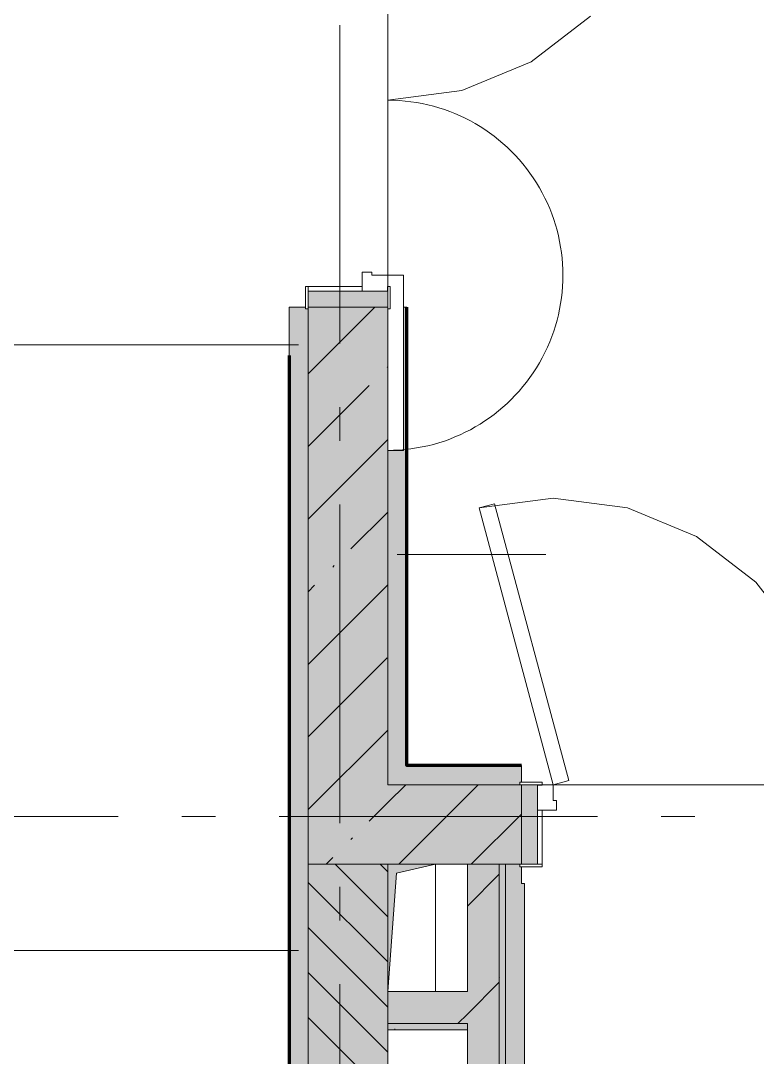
# Model space of a CAD drawing. Header units: millimetres. Extents: x -537608 to 253996, y -217170 to 186033.
# Drawn here: x -352464 to -350151, y -11157 to -7901 of the extents above; entities that cross this region are included whole.
import ezdxf

# ---------------------------------------------------------------- set-up
doc = ezdxf.new("R2010")
doc.units = ezdxf.units.MM
doc.layers.add('16) Лак 1.6м', color=160, linetype='Continuous', lineweight=90)
doc.layers.add('PDF _Геометрия', color=7, linetype='Continuous')
doc.layers.add('PDF _Сплошная заливка', color=7, linetype='Continuous', true_color=0xffffff)

msp = doc.modelspace()

# ---------------------------------------------------------------- hatches: boundary and pattern name
at = {"layer": 'PDF _Сплошная заливка', "true_color": 0x56bc34, "transparency": 33554559}
h = msp.add_hatch(color=85, dxfattribs=at)
h.paths.add_polyline_path([(-351311.3703, -10300.6587), (-351251.3718, -10300.6587), (-351251.3718, -8800.6588), (-351261.3701, -8800.6588), (-351261.3701, -9250.6583), (-351311.3703, -9250.6583), (-351311.3703, -9713.6267)], flags=0)
h.paths.add_polyline_path([(-351251.3718, -7150.6582), (-351251.3718, -6900.6582), (-351311.3703, -6900.6582), (-351309.7944, -7145.658), (-351303.37, -7145.658), (-351303.37, -7150.6582)], flags=0)
at = {"layer": 'PDF _Сплошная заливка', "true_color": 0xfec501, "transparency": 33554559}
for points in [[(-351561.3714, -8952.342), (-351561.3714, -8805.659), (-351569.3718, -8805.659), (-351569.3718, -8800.6588), (-351621.3699, -8800.6588), (-351621.3699, -8952.342), (-351569.3718, -8952.342)], [(-351621.3699, -15650.6602), (-351561.3714, -15650.6602), (-351561.3714, -8952.342), (-351621.3699, -8952.342), (-351621.3699, -15590.6605)]]:
    msp.add_hatch(color=40, dxfattribs=at).paths.add_polyline_path(points)
at = {"layer": 'PDF _Сплошная заливка', "transparency": 33554559}
for points in [[(-351561.3714, -10550.6585), (-351311.3703, -10550.6585), (-351311.3703, -8800.6588), (-351561.3714, -8800.6588), (-351561.3714, -10425.6106)], [(-351061.3693, -12450.6596), (-350961.3689, -12450.6596), (-350961.3689, -10550.6585), (-351061.3693, -10550.6585), (-351061.3693, -11137.594)], [(-350961.3689, -12550.66), (-350941.3722, -12550.66), (-350941.3722, -10550.6585), (-350961.3689, -10550.6585), (-350961.3689, -12450.6596)], [(-351283.8728, -11050.659), (-351061.3693, -11050.659), (-351061.3693, -10950.6594), (-351311.3703, -10950.6594), (-351311.3703, -11050.659)]]:
    msp.add_hatch(color=256, dxfattribs=at).paths.add_polyline_path(points)
at = {"layer": 'PDF _Сплошная заливка', "true_color": 0x56bc34, "transparency": 33554559}
h = msp.add_hatch(color=85, dxfattribs=at)
h.paths.add_polyline_path([(-342861.3687, -10300.6587), (-342611.3676, -10300.6587), (-342611.3676, -10240.6591), (-349241.3649, -10240.6591), (-349241.3649, -10250.6585), (-348791.3716, -10250.6585), (-348791.3716, -10300.6587), (-343207.736, -10300.6587)], flags=0)
h.paths.add_polyline_path([(-351024.3041, -10300.6587), (-350896.3669, -10299.8255), (-350896.3669, -10292.6594), (-350891.372, -10292.6594), (-350891.372, -10240.6591), (-351251.3718, -10240.6591), (-351251.3718, -10300.6587)], flags=0)
at = {"layer": 'PDF _Сплошная заливка', "transparency": 33554559}
h = msp.add_hatch(color=256, dxfattribs=at)
h.paths.add_polyline_path([(-342861.3687, -10550.6585), (-342861.3687, -10300.6587), (-349241.3649, -10300.6587), (-349241.3649, -10550.6585), (-343207.736, -10550.6585)], flags=0)
h.paths.add_polyline_path([(-351283.8728, -10550.6585), (-350891.372, -10550.6585), (-350891.372, -10300.6587), (-351311.3703, -10300.6587), (-351311.3703, -10550.6585)], flags=0)
h = msp.add_hatch(color=256, dxfattribs=at)
h.paths.add_polyline_path([(-351311.3703, -21650.6621), (-351313.3683, -20632.6617), (-351561.3714, -20632.6617), (-351561.3714, -21650.6621)], flags=0)
h.paths.add_polyline_path([(-351559.3735, -18870.6618), (-351559.3735, -18868.6617), (-351311.3703, -18868.6617), (-351311.3703, -16150.6614), (-351561.3714, -16150.6614), (-351561.3714, -18870.6618)], flags=0)
h.paths.add_polyline_path([(-351561.3714, -15650.6602), (-351311.3703, -15650.6602), (-351311.3703, -10550.6585), (-351561.3714, -10550.6585), (-351561.3714, -15409.4968)], flags=0)
at = {"layer": 'PDF _Сплошная заливка', "true_color": 0xff7d7d, "transparency": 33554559}
h = msp.add_hatch(color=11, dxfattribs=at)
h.paths.add_polyline_path([(-345198.8658, -10610.6594), (-345138.8672, -10610.6594), (-345138.8672, -10550.6585), (-349236.3701, -10550.7333), (-349236.3701, -10558.6594), (-349241.3649, -10558.6594), (-349241.3649, -10610.6594), (-346559.6449, -10610.6594)], flags=0)
h.paths.add_polyline_path([(-350941.3722, -10610.6594), (-350891.372, -10610.6594), (-350891.372, -10558.6594), (-350896.3669, -10558.6594), (-350896.3669, -10550.6585), (-350941.3722, -10550.6585)], flags=0)

# ---------------------------------------------------------------- linework, layer by layer
at = {"layer": '16) Лак 1.6м'}
msp.add_line((-351621.3699, -8952.342), (-351621.3699, -15590.6605), dxfattribs=at)
msp.add_lwpolyline([(-350891.372, -10240.6591), (-351251.3718, -10240.6591), (-351251.3718, -8800.6588)], dxfattribs=at)
at = {"layer": 'PDF _Геометрия', "color": 9, "lineweight": 9, "true_color": 0xc0c0c0}
for p, q in [((-351311.3703, -8700.6583), (-351311.3703, -7250.6586)), ((-351311.3703, -7250.6586), (-351311.3703, -8700.6583)), ((-349341.3654, -10300.6587), (-350791.3716, -10300.6587)), ((-350791.3716, -10300.6587), (-349341.3654, -10300.6587))]:
    msp.add_line(p, q, dxfattribs=at)
at = {"layer": 'PDF _Геометрия', "lineweight": 9}
for p, q in [((-350861.3684, -8030.0809), (-350674.9742, -7887.0547)), ((-351078.4293, -8119.9915), (-350861.3684, -8030.0809)), ((-351311.3703, -8150.6581), (-351078.4293, -8119.9915)), ((-351361.3706, -8690.659), (-351391.3655, -8690.659)), ((-351391.3655, -8690.659), (-351391.3655, -8750.6586)), ((-351361.3706, -8700.6583), (-351361.3706, -8690.659)), ((-351311.3703, -8700.6583), (-351361.3706, -8700.6583)), ((-351261.3701, -8700.6583), (-351311.3703, -8700.6583)), ((-351311.3703, -8700.6583), (-351311.3703, -9250.6583)), ((-351311.3703, -8750.6586), (-351311.3703, -8700.6583)), ((-351261.3701, -9250.6583), (-351261.3701, -8700.6583)), ((-351569.3718, -8735.659), (-351569.3718, -8805.659)), ((-351561.3714, -8735.659), (-351569.3718, -8735.659)), ((-351561.3714, -8735.659), (-351561.3714, -8750.6586)), ((-351391.3655, -8735.659), (-351561.3714, -8735.659)), ((-351561.3714, -8805.659), (-351561.3714, -8735.659)), ((-351561.3714, -8750.6586), (-351561.3714, -8800.6588)), ((-351311.3703, -8750.6586), (-351561.3714, -8750.6586)), ((-351561.3714, -8750.6586), (-351391.3655, -8750.6586)), ((-351391.3655, -8750.6586), (-351391.3655, -8735.659)), ((-351391.3655, -8750.6586), (-351311.3703, -8750.6586)), ((-351312.3693, -8735.659), (-351312.3693, -8750.6586)), ((-351311.3703, -8735.659), (-351312.3693, -8735.659)), ((-351312.3693, -8750.6586), (-351311.3703, -8750.6586)), ((-351311.3703, -8750.6586), (-351311.3703, -8735.659)), ((-351311.3703, -8735.659), (-351311.3703, -8805.659)), ((-351303.37, -8735.659), (-351311.3703, -8735.659)), ((-351311.3703, -8800.6588), (-351311.3703, -8750.6586)), ((-351303.37, -8805.659), (-351303.37, -8735.659)), ((-351569.3718, -8800.6588), (-351621.3699, -8800.6588)), ((-351621.3699, -8800.6588), (-351621.3699, -8952.342)), ((-351569.3718, -8805.659), (-351561.3714, -8805.659)), ((-351561.3714, -9010.3038), (-351351.7254, -8800.6588)), ((-351561.3714, -8800.6588), (-351311.3703, -8800.6588)), ((-351561.3714, -8952.342), (-351561.3714, -8805.659)), ((-351561.3714, -8805.659), (-351561.3714, -8952.342)), ((-351311.3703, -8805.659), (-351303.37, -8805.659)), ((-351251.3718, -8800.6588), (-351261.3701, -8800.6588)), ((-351251.3718, -10240.6591), (-351251.3718, -8800.6588)), ((-351591.3664, -8918.6622), (-352591.3707, -8918.6622)), ((-351561.3714, -8952.342), (-351561.3714, -10550.6585)), ((-351561.3714, -10550.6585), (-351561.3714, -8952.342)), ((-351313.0669, -8990.0983), (-351311.3703, -8988.4029)), ((-351561.3714, -9238.4026), (-351370.0858, -9047.1226)), ((-351561.3714, -9466.5006), (-351311.3703, -9216.5012)), ((-351311.3703, -10300.6587), (-351311.3703, -9250.6583)), ((-351311.3703, -9250.6583), (-351311.3703, -10300.6587)), ((-351311.3703, -9250.6583), (-351261.3701, -9250.6583)), ((-350791.3716, -9400.6595), (-351024.3041, -9431.3261)), ((-350558.4305, -9431.3261), (-350791.3716, -9400.6595)), ((-350976.0089, -9418.3847), (-351024.3041, -9431.3261)), ((-351024.3041, -9431.3261), (-350791.3716, -10300.6587)), ((-350743.0765, -10287.7182), (-350976.0089, -9418.3847)), ((-350341.3697, -9521.2351), (-350558.4305, -9431.3261)), ((-351427.1132, -9560.3449), (-351311.3703, -9444.5997)), ((-350154.9755, -9664.2629), (-350341.3697, -9521.2351)), ((-351281.3668, -9577.4471), (-350815.2177, -9577.4471)), ((-351484.1407, -9617.3689), (-351479.3955, -9612.6273)), ((-350011.9504, -9850.6593), (-350154.9755, -9664.2629)), ((-351561.3714, -9922.6979), (-351311.3703, -9672.6977)), ((-351561.3714, -9694.5999), (-351541.1595, -9674.3937)), ((-351561.3714, -10150.7972), (-351313.0669, -9902.4922)), ((-351561.3714, -10378.8953), (-351311.3703, -10128.895)), ((-350891.372, -10240.6591), (-351251.3718, -10240.6591)), ((-350891.372, -10292.6594), (-350891.372, -10240.6591)), ((-350791.3716, -10300.6587), (-350743.0765, -10287.7182)), ((-351311.3703, -10356.9943), (-351255.0318, -10300.6587)), ((-351311.3703, -10300.6587), (-351251.3718, -10300.6587)), ((-351251.3718, -10300.6587), (-351311.3703, -10300.6587)), ((-351276.9403, -10550.6585), (-351026.9392, -10300.6587)), ((-351251.3718, -10300.6587), (-350896.3669, -10300.6587)), ((-350896.3669, -10300.6587), (-351251.3718, -10300.6587)), ((-350826.37, -10292.6594), (-350896.3669, -10292.6594)), ((-350896.3669, -10292.6594), (-350896.3669, -10300.6587)), ((-350896.3669, -10300.6587), (-350826.37, -10300.6587)), ((-350841.3718, -10300.6587), (-350891.372, -10300.6587)), ((-350891.372, -10300.6587), (-350891.372, -10550.6585)), ((-350791.3716, -10300.6587), (-350841.3718, -10300.6587)), ((-350841.3718, -10300.6587), (-350841.3718, -10380.6596)), ((-350841.3718, -10550.6585), (-350841.3718, -10300.6587)), ((-350826.37, -10300.6587), (-350841.3718, -10300.6587)), ((-350841.3718, -10300.6587), (-350841.3718, -10301.6585)), ((-350841.3718, -10301.6585), (-350826.37, -10301.6585)), ((-350826.37, -10300.6587), (-350826.37, -10292.6594)), ((-350826.37, -10301.6585), (-350826.37, -10300.6587)), ((-350791.3716, -10350.659), (-350791.3716, -10300.6587)), ((-350781.3733, -10350.659), (-350791.3716, -10350.659)), ((-350781.3733, -10380.6596), (-350781.3733, -10350.659)), ((-351370.0858, -10415.7134), (-351311.3703, -10356.9943)), ((-350841.3718, -10380.6596), (-350781.3733, -10380.6596)), ((-350826.37, -10380.6596), (-350841.3718, -10380.6596)), ((-350841.3718, -10380.6596), (-350841.3718, -10550.6585)), ((-350826.37, -10550.6585), (-350826.37, -10380.6596)), ((-351048.8391, -10550.6585), (-350891.372, -10393.1903)), ((-351427.1132, -10472.7387), (-351422.3767, -10467.9974)), ((-351505.0329, -10550.6585), (-351484.1407, -10529.7635)), ((-351561.3714, -10550.6585), (-351311.3703, -10550.6585)), ((-351311.3703, -10550.6585), (-351561.3714, -10550.6585)), ((-351561.3714, -10550.6585), (-351561.3714, -15650.6602)), ((-351561.3714, -15650.6602), (-351561.3714, -10550.6585)), ((-351311.3703, -10716.1028), (-351476.812, -10550.6585)), ((-351311.3703, -10574.6814), (-351335.3887, -10550.6585)), ((-351161.3698, -10550.6585), (-351061.3693, -10550.6585)), ((-351061.3693, -10550.6585), (-351061.3693, -10950.6594)), ((-350961.3689, -10550.6585), (-351061.3693, -10550.6585)), ((-350941.3722, -10550.6585), (-350961.3689, -10550.6585)), ((-350961.3689, -12450.6596), (-350961.3689, -10550.6585)), ((-350941.3722, -10550.6585), (-350941.3722, -10610.6594)), ((-350941.3722, -10610.6594), (-350941.3722, -10550.6585)), ((-350941.3722, -10550.6585), (-350896.3669, -10550.6585)), ((-350896.3669, -10550.6585), (-350941.3722, -10550.6585)), ((-350826.37, -10550.6585), (-350896.3669, -10550.6585)), ((-350896.3669, -10550.6585), (-350896.3669, -10558.6594)), ((-350896.3669, -10558.6594), (-350826.37, -10558.6594)), ((-350891.372, -10550.6585), (-350841.3718, -10550.6585)), ((-350891.372, -10558.6594), (-350891.372, -10610.6594)), ((-350841.3718, -10550.6585), (-350826.37, -10550.6585)), ((-350826.37, -10558.6594), (-350826.37, -10550.6585)), ((-351311.3703, -10857.5239), (-351561.3714, -10607.5237)), ((-351061.3693, -10681.7443), (-350961.3689, -10581.7439)), ((-350941.3722, -10610.6594), (-350941.3722, -12450.6596)), ((-350941.3722, -12450.6596), (-350941.3722, -10610.6594)), ((-350891.372, -10610.6594), (-350881.3651, -10610.6594)), ((-350881.3651, -10610.6594), (-350881.3651, -12570.6596)), ((-351311.3703, -10998.9445), (-351561.3714, -10748.945)), ((-351591.3664, -10820.9708), (-352591.3707, -10820.9708)), ((-351311.3703, -11140.3672), (-351561.3714, -10890.3662)), ((-351061.3693, -11021.1557), (-350961.3689, -10921.1556)), ((-351061.3693, -10950.6594), (-351311.3703, -10950.6594)), ((-351311.3703, -10950.6594), (-351311.3703, -11050.659)), ((-351311.3703, -11281.7883), (-351561.3714, -11031.7881)), ((-351090.8734, -11050.659), (-351061.3693, -11021.1557)), ((-351311.3703, -11050.659), (-351061.3693, -11050.659)), ((-351311.3703, -11050.659), (-351311.3703, -11070.6594)), ((-351061.3693, -11050.659), (-351061.3693, -11070.6594)), ((-351311.3703, -12450.6596), (-351311.3703, -11070.6594)), ((-351311.3703, -11070.6594), (-351061.3693, -11070.6594)), ((-351061.3693, -11070.6594), (-351061.3693, -12450.6596))]:
    msp.add_line(p, q, dxfattribs=at)
at = {"layer": 'PDF _Геометрия', "color": 253, "lineweight": 9, "true_color": 0xaaaaaa}
for p, q in [((-351461.371, -8915.1986), (-351461.371, -7915.1976)), ((-351461.371, -9221.0331), (-351461.371, -9115.199)), ((-351461.371, -10421.0329), (-351461.371, -9421.0323)), ((-353158.3641, -10400.6592), (-352158.3599, -10400.6592)), ((-351958.3676, -10400.6592), (-351852.5284, -10400.6592)), ((-351652.5275, -10400.6592), (-350652.5319, -10400.6592)), ((-350452.531, -10400.6592), (-350346.7004, -10400.6592)), ((-351161.3698, -10550.6585), (-351311.3703, -10550.6585)), ((-351311.3703, -10550.6585), (-351311.3703, -10950.6594)), ((-351283.8728, -10578.1595), (-351311.3703, -10950.6594)), ((-351161.3698, -10550.6585), (-351283.8728, -10578.1595)), ((-351161.3698, -10950.6594), (-351161.3698, -10550.6585)), ((-351461.371, -10726.8662), (-351461.371, -10621.0321)), ((-351461.371, -11926.866), (-351461.371, -10926.8663)), ((-351311.3703, -10950.6594), (-351161.3698, -10950.6594))]:
    msp.add_line(p, q, dxfattribs=at)
at = {"layer": 'PDF _Геометрия', "color": 8, "lineweight": 9, "true_color": 0x787878}
for p, q in [((-350960.344, -10905.3125), (-350961.3689, -10907.0946)), ((-351288.7213, -11067.6781), (-351290.435, -11070.6594))]:
    msp.add_line(p, q, dxfattribs=at)
at = {"layer": 'PDF _Геометрия', "lineweight": 9}
msp.add_arc((-351311.3659, -8700.6582), 550.0001, 269.999539, 90.000461, dxfattribs=at)
at = {"layer": 'PDF _Сплошная заливка', "color": 7, "lineweight": 35, "true_color": 0xf4f4f4, "transparency": 33554559}
for points in [[(-351311.3703, -8800.6588), (-351311.3703, -8750.6586), (-351561.3714, -8800.6588), (-351561.3714, -8750.6586)], [(-350841.3718, -10550.6585), (-350841.3718, -10300.6587), (-350891.372, -10550.6585), (-350891.372, -10300.6587)]]:
    msp.add_solid(points, dxfattribs=at)
at = {"layer": 'PDF _Сплошная заливка', "color": 254, "lineweight": 35, "true_color": 0xe2e2e2, "transparency": 33554559}
msp.add_solid([(-351311.3703, -10950.6594), (-351283.8728, -10578.1595), (-351311.3703, -10550.6585), (-351161.3698, -10550.6585)], dxfattribs=at)
at = {"layer": 'PDF _Сплошная заливка', "color": 11, "lineweight": 35, "true_color": 0xff7d7d, "transparency": 33554559}
msp.add_solid([(-350881.3651, -12570.6596), (-350881.3651, -10610.6594), (-350941.3722, -12570.6596), (-350941.3722, -10610.6594)], dxfattribs=at)
at = {"layer": 'PDF _Сплошная заливка', "lineweight": 35, "transparency": 33554559}
msp.add_solid([(-351061.3693, -11070.6594), (-351061.3693, -11050.659), (-351311.3703, -11070.6594), (-351311.3703, -11050.659)], dxfattribs=at)

doc.saveas('drawing.dxf')
